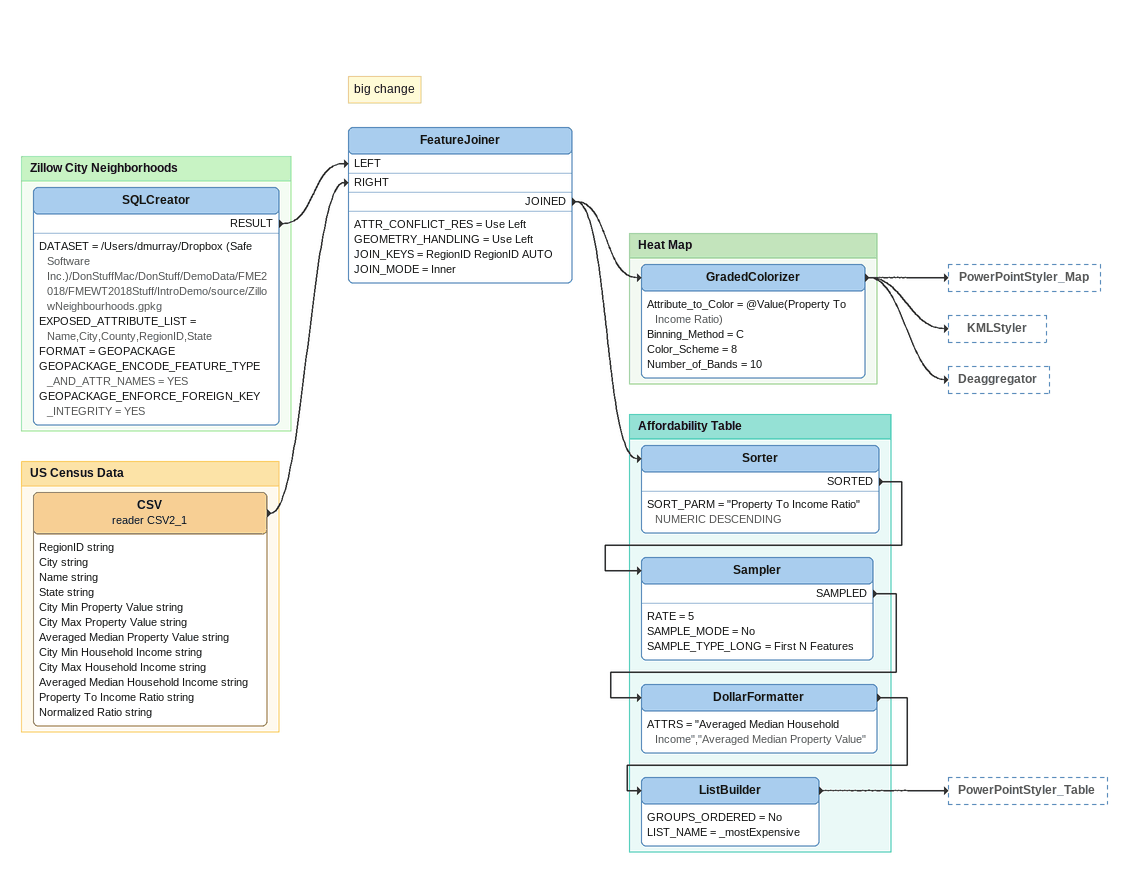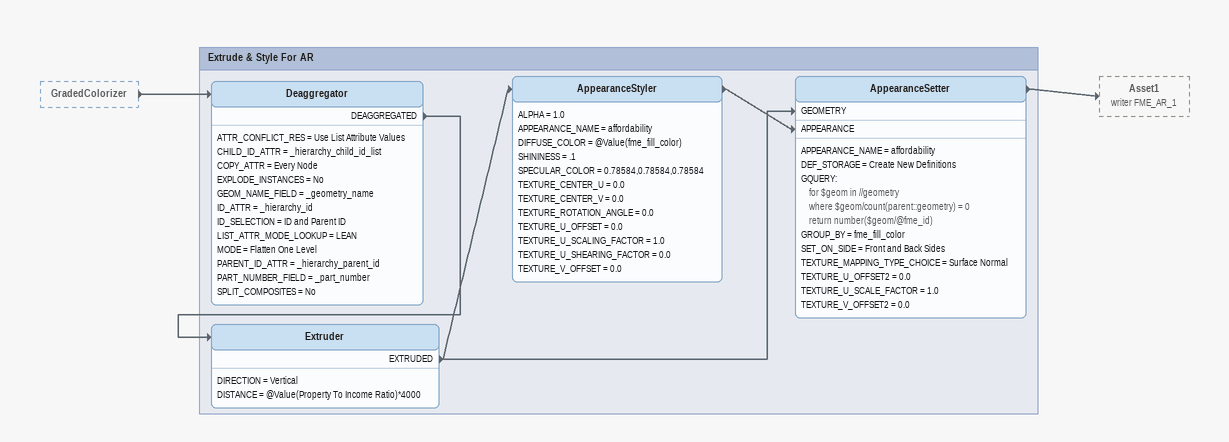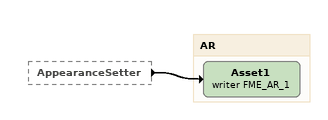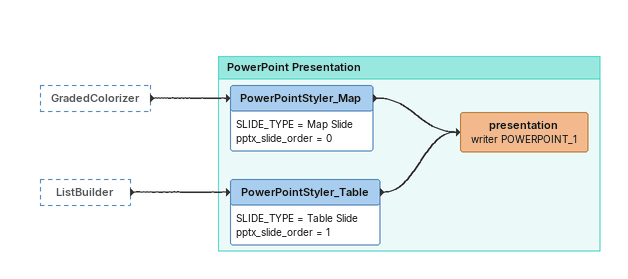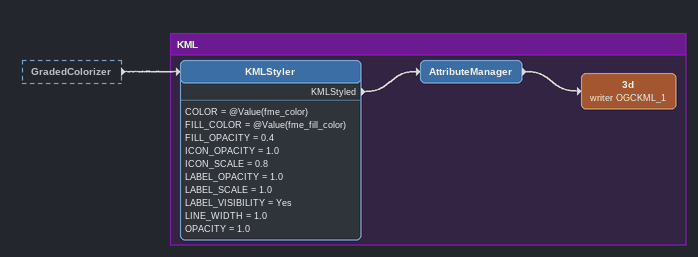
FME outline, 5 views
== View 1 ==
Note: big change
FeatureJoiner
    ATTR_CONFLICT_RES = Use Left
    GEOMETRY_HANDLING = Use Left
    JOIN_KEYS = RegionID RegionID AUTO
    JOIN_MODE = Inner
    JOINED -> Sorter
    JOINED -> GradedColorizer

Bookmark: Zillow City Neighborhoods
SQLCreator
    DATASET = /Users/dmurray/Dropbox (Safe Software Inc.)/DonStuffMac/DonStuff/DemoData/FME2018/FMEWT2018Stuff/IntroDemo/source/ZillowNeighbourhoods.gpkg
    EXPOSED_ATTRIBUTE_LIST = Name,City,County,RegionID,State
    FORMAT = GEOPACKAGE
    GEOPACKAGE_ENCODE_FEATURE_TYPE_AND_ATTR_NAMES = YES
    GEOPACKAGE_ENFORCE_FOREIGN_KEY_INTEGRITY = YES
    RESULT -> FeatureJoiner [LEFT]

Bookmark: US Census Data
CSV (reader CSV2_1)
    attributes: RegionID string, City string, Name string, State string, City Min Property Value string, City Max Property Value string, Averaged Median Property Value string, City Min Household Income string, City Max Household Income string, Averaged Median Household Income string, Property To Income Ratio string, Normalized Ratio string
    -> FeatureJoiner [RIGHT]

Bookmark: Heat Map
GradedColorizer
    Attribute_to_Color = @Value(Property To Income Ratio)
    Binning_Method = C
    Color_Scheme = 8
    Number_of_Bands = 10
    -> PowerPointStyler_Map
    -> KMLStyler
    -> Deaggregator

Bookmark: Affordability Table
Sorter
    SORT_PARM = "Property To Income Ratio" NUMERIC DESCENDING
    SORTED -> Sampler
Sampler
    RATE = 5
    SAMPLE_MODE = No
    SAMPLE_TYPE_LONG = First N Features
    SAMPLED -> DollarFormatter
DollarFormatter
    ATTRS = "Averaged Median Household Income","Averaged Median Property Value"
    -> ListBuilder
ListBuilder
    GROUPS_ORDERED = No
    LIST_NAME = _mostExpensive
    -> PowerPointStyler_Table

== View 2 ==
GradedColorizer [outside]
    -> Deaggregator

Bookmark: Extrude & Style For AR
Deaggregator
    ATTR_CONFLICT_RES = Use List Attribute Values
    CHILD_ID_ATTR = _hierarchy_child_id_list
    COPY_ATTR = Every Node
    EXPLODE_INSTANCES = No
    GEOM_NAME_FIELD = _geometry_name
    ID_ATTR = _hierarchy_id
    ID_SELECTION = ID and Parent ID
    LIST_ATTR_MODE_LOOKUP = LEAN
    MODE = Flatten One Level
    PARENT_ID_ATTR = _hierarchy_parent_id
    PART_NUMBER_FIELD = _part_number
    SPLIT_COMPOSITES = No
    DEAGGREGATED -> Extruder
Extruder
    DIRECTION = Vertical
    DISTANCE = @Value(Property To Income Ratio)*4000
    EXTRUDED -> AppearanceSetter [GEOMETRY]
    EXTRUDED -> AppearanceStyler
AppearanceStyler
    ALPHA = 1.0
    APPEARANCE_NAME = affordability
    DIFFUSE_COLOR = @Value(fme_fill_color)
    SHININESS = .1
    SPECULAR_COLOR = 0.78584,0.78584,0.78584
    TEXTURE_CENTER_U = 0.0
    TEXTURE_CENTER_V = 0.0
    TEXTURE_ROTATION_ANGLE = 0.0
    TEXTURE_U_OFFSET = 0.0
    TEXTURE_U_SCALING_FACTOR = 1.0
    TEXTURE_U_SHEARING_FACTOR = 0.0
    TEXTURE_V_OFFSET = 0.0
    -> AppearanceSetter [APPEARANCE]
AppearanceSetter
    APPEARANCE_NAME = affordability
    DEF_STORAGE = Create New Definitions
    GQUERY:
      for $geom in //geometry
      where $geom/count(parent::geometry) = 0
      return number($geom/@fme_id)
    GROUP_BY = fme_fill_color
    SET_ON_SIDE = Front and Back Sides
    TEXTURE_MAPPING_TYPE_CHOICE = Surface Normal
    TEXTURE_U_OFFSET2 = 0.0
    TEXTURE_U_SCALE_FACTOR = 1.0
    TEXTURE_V_OFFSET2 = 0.0
    -> Asset1 (writer FME_AR_1)

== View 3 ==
AppearanceSetter [outside]
    -> Asset1 (writer FME_AR_1)

Bookmark: AR
Asset1 (writer FME_AR_1)

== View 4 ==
GradedColorizer [outside]
    -> PowerPointStyler_Map
ListBuilder [outside]
    -> PowerPointStyler_Table

Bookmark: PowerPoint Presentation
PowerPointStyler_Map
    SLIDE_TYPE = Map Slide
    pptx_slide_order = 0
    -> presentation (writer POWERPOINT_1)
PowerPointStyler_Table
    SLIDE_TYPE = Table Slide
    pptx_slide_order = 1
    -> presentation (writer POWERPOINT_1)
presentation (writer POWERPOINT_1)

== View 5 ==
GradedColorizer [outside]
    -> KMLStyler

Bookmark: KML
KMLStyler
    COLOR = @Value(fme_color)
    FILL_COLOR = @Value(fme_fill_color)
    FILL_OPACITY = 0.4
    ICON_OPACITY = 1.0
    ICON_SCALE = 0.8
    LABEL_OPACITY = 1.0
    LABEL_SCALE = 1.0
    LABEL_VISIBILITY = Yes
    LINE_WIDTH = 1.0
    OPACITY = 1.0
    KMLStyled -> AttributeManager
AttributeManager
    -> 3d (writer OGCKML_1)
3d (writer OGCKML_1)
